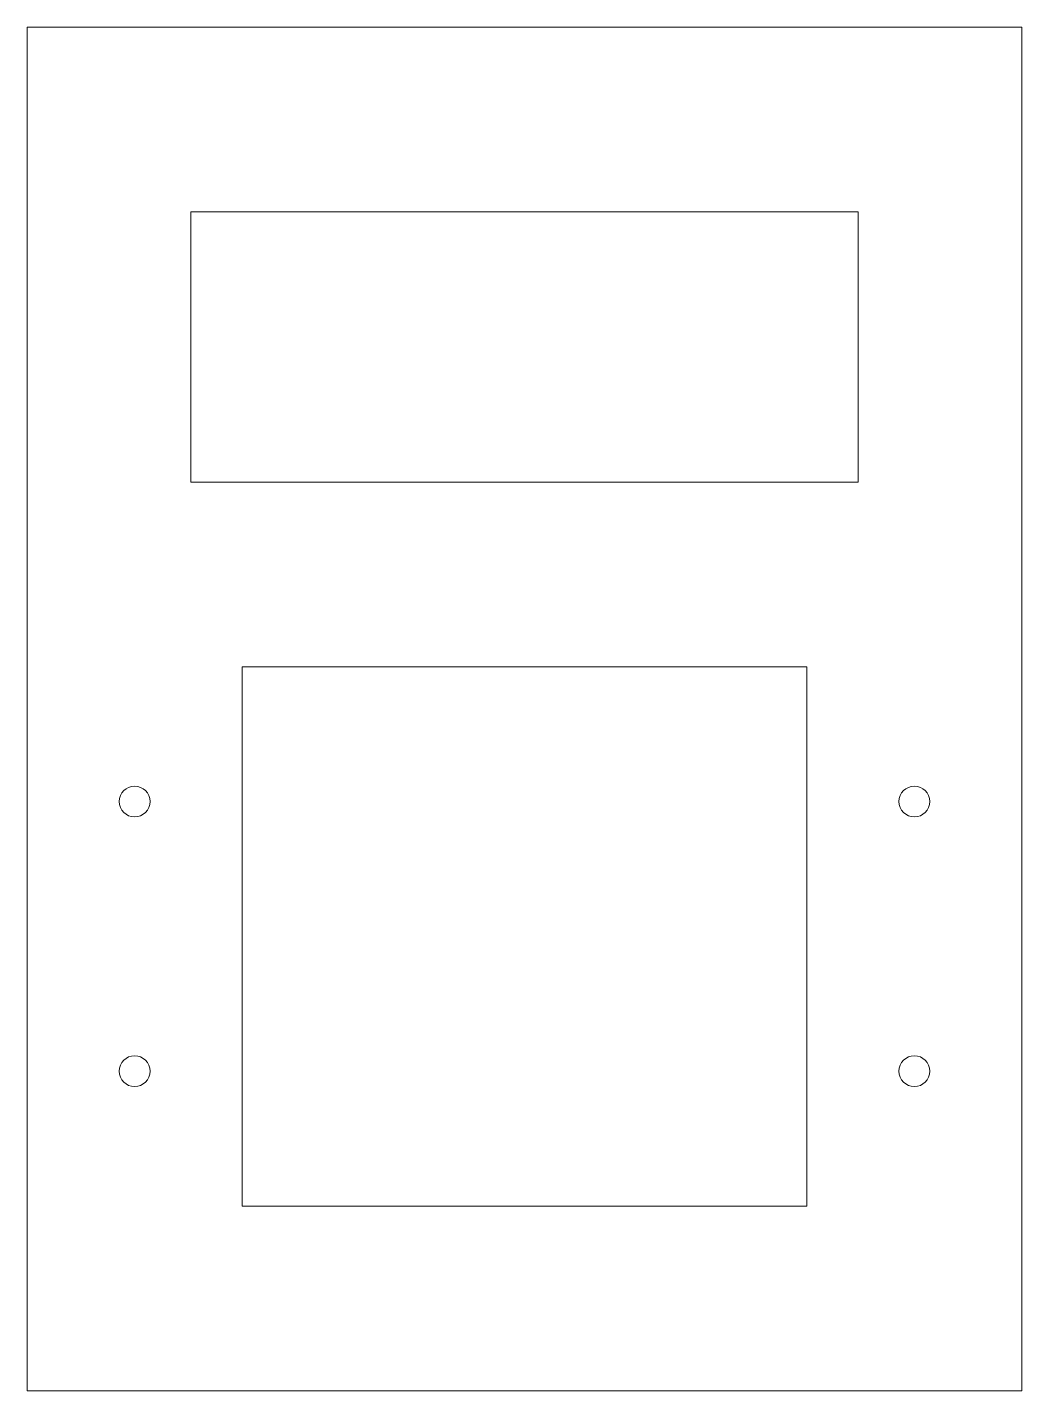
# Model space of a CAD drawing. Header units: millimetres. Extents: x 0 to 113, y 0 to 155.
import ezdxf

# ---------------------------------------------------------------- set-up
doc = ezdxf.new("R2010")
doc.units = ezdxf.units.MM
doc.layers.get('0').update_dxf_attribs({"linetype": 'CONTINUOUS', "lineweight": 0})

msp = doc.modelspace()

# ---------------------------------------------------------------- linework, layer by layer
for p, q in [((113, 155), (0, 155)), ((0, 155), (0, 0)), ((113, 0), (113, 155)), ((94.4, 134), (18.6, 134)), ((18.6, 134), (18.6, 103.3)), ((94.4, 103.3), (94.4, 134)), ((18.6, 103.3), (94.4, 103.3)), ((88.6, 82.3), (24.4, 82.3)), ((24.4, 82.3), (24.4, 21)), ((88.6, 21), (88.6, 82.3)), ((0, 58.5), (0, 0)), ((0, 27.5), (0, 0)), ((24.4, 21), (88.6, 21)), ((0, 0), (113, 0))]:
    msp.add_line(p, q)
for centre in [(12.2, 66.98), (100.8, 66.98), (12.2, 36.33), (100.8, 36.33)]:
    msp.add_circle(centre, 1.75)

doc.saveas('drawing.dxf')
